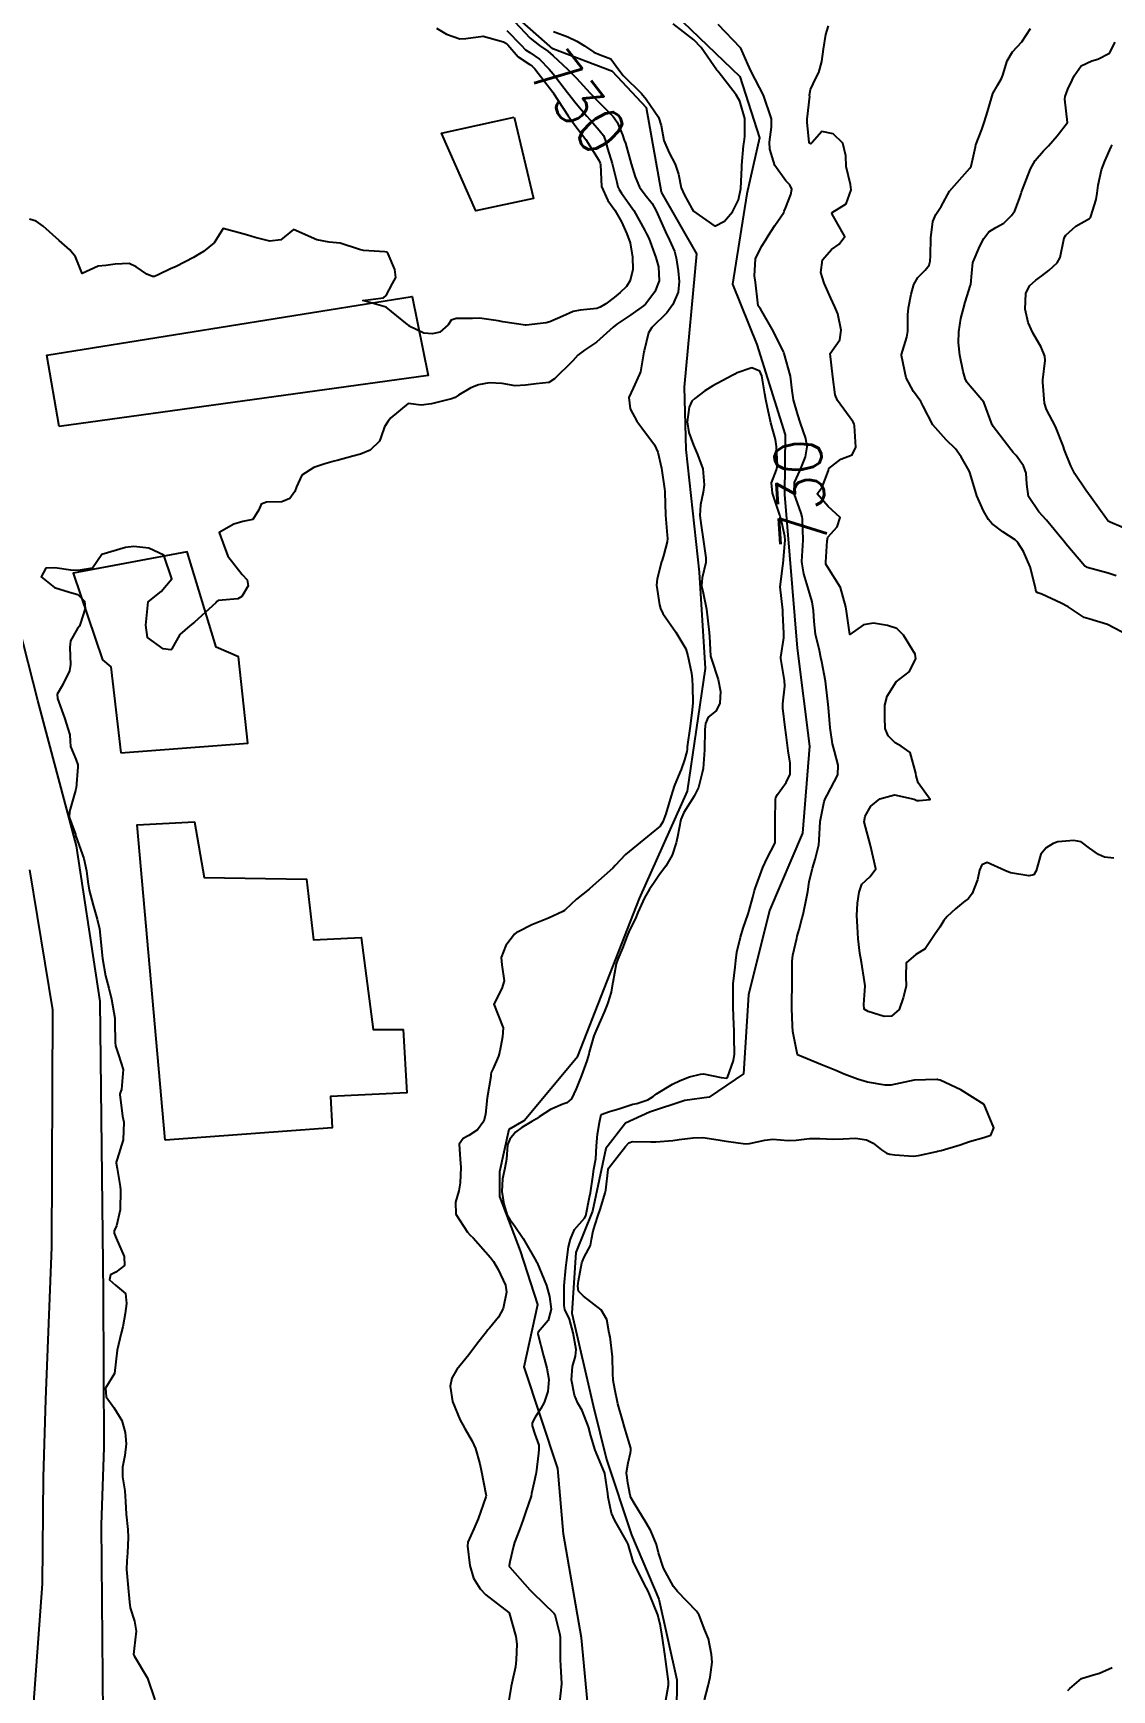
# Model space of a CAD drawing. Header units: metres. Extents: x 318500 to 325275, y 7408834 to 7428799.
# Drawn here: x 323922.7 to 324014.9, y 7420763.6 to 7420905.2 of the extents above; entities that cross this region are included whole.
import ezdxf
from ezdxf.enums import TextEntityAlignment as Align

# ---------------------------------------------------------------- set-up
doc = ezdxf.new("R2010")
doc.units = ezdxf.units.M
doc.header["$MEASUREMENT"] = 0
for name, color, linetype in [('Cotas', 45, 'Continuous'), ('Curvas de Nivel 1m', 11, 'Continuous'), ('Curvas de Nivel 5m', 15, 'Continuous'), ('Edificações', 30, 'Continuous'), ('Hidrografia', 140, 'Continuous'), ('Vias Primárias', 230, 'Continuous')]:
    doc.layers.add(name, color=color, linetype=linetype)
doc.styles.add('Style-STANDARD', font='STANDARD.shx')

msp = doc.modelspace()

# ---------------------------------------------------------------- linework, layer by layer
at = {"layer": 'Curvas de Nivel 1m', "flags": 128}
for points, elevation in [([(323957.15, 7420905.64), (323957.99, 7420905.11), (323959.14, 7420904.72), (323959.66, 7420904.76), (323961.14, 7420904.96), (323962.87, 7420904.46), (323963.13, 7420904.31), (323963.23, 7420904.2), (323964.12, 7420903.18), (323965.11, 7420902.53), (323965.33, 7420902.38), (323965.55, 7420902.16), (323967.08, 7420900.15), (323967.11, 7420900.1), (323968.38, 7420898.13), (323969.04, 7420897.22), (323969.54, 7420896.61), (323969.91, 7420896.11), (323971, 7420894.35), (323971.12, 7420894.09), (323971.15, 7420893.94), (323971.25, 7420892.09), (323971.79, 7420890.91), (323972.37, 7420890.07), (323972.94, 7420889.09), (323973.41, 7420888.06), (323973.68, 7420887.28), (323973.9, 7420886.05), (323973.93, 7420885), (323973.7, 7420884.05), (323973.37, 7420883.55), (323972.85, 7420883.05), (323972.31, 7420882.61), (323971.6, 7420882.08), (323971.14, 7420881.78), (323970.83, 7420881.67), (323969.41, 7420881.53), (323968.83, 7420881.41), (323967.93, 7420881.02), (323966.82, 7420880.52), (323966.52, 7420880.44), (323964.81, 7420880.23), (323964.75, 7420880.23), (323962.81, 7420880.52), (323962.42, 7420880.6), (323960.82, 7420880.83), (323960.23, 7420880.82), (323958.82, 7420880.8), (323958.4, 7420880.67), (323958.13, 7420880.26), (323957.43, 7420879.64), (323956.8, 7420879.49), (323956.07, 7420879.55), (323954.81, 7420880.17), (323954.74, 7420880.23), (323954.67, 7420880.3), (323952.83, 7420881.77), (323950.84, 7420882.35), (323952.61, 7420882.57), (323952.85, 7420882.79), (323953.38, 7420883.81), (323953.67, 7420884.32), (323953.57, 7420885.01), (323953.02, 7420886.33), (323952.89, 7420886.47), (323952.72, 7420886.5), (323950.89, 7420886.62), (323950.55, 7420886.7), (323948.9, 7420887.24), (323947.96, 7420887.34), (323946.91, 7420887.55), (323944.92, 7420888.43), (323943.83, 7420887.53), (323942.9, 7420887.43), (323941.65, 7420887.74), (323940.91, 7420887.96), (323938.92, 7420888.51), (323938.14, 7420887.28), (323937.24, 7420886.53), (323936.89, 7420886.34), (323936.38, 7420886.04), (323934.88, 7420885.25), (323934.4, 7420885.05), (323933.4, 7420884.58), (323933.05, 7420884.41), (323932.87, 7420884.4), (323932.38, 7420884.6), (323931.48, 7420885.22), (323930.88, 7420885.51), (323929.69, 7420885.45), (323928.88, 7420885.35), (323928.23, 7420885.3), (323926.87, 7420884.67), (323926.28, 7420886.08), (323925.81, 7420886.69), (323924.9, 7420887.48), (323923.52, 7420888.72), (323922.93, 7420889.13), (323922.36, 7420889.31)], 732), ([(323963.15, 7420905.43), (323964.37, 7420904.18), (323964.74, 7420903.79), (323965.12, 7420903.54), (323965.95, 7420902.99), (323966.78, 7420902.14), (323967.1, 7420901.74), (323968.35, 7420900.13), (323969.07, 7420899.2), (323970, 7420898.11), (323970.49, 7420897.54), (323971.04, 7420896.9), (323971.4, 7420896.45), (323971.56, 7420896.08), (323971.76, 7420895.34), (323972.16, 7420894.07), (323972.56, 7420892.48), (323972.64, 7420892.07), (323972.75, 7420891.84), (323972.96, 7420891.54), (323974, 7420890.05), (323974.93, 7420888.39), (323975.1, 7420888.04), (323975.28, 7420887.67), (323975.88, 7420886.03), (323976.1, 7420885.24), (323976.18, 7420884.02), (323975.79, 7420883.09), (323975, 7420882.04), (323974.84, 7420881.89), (323973.74, 7420881.14), (323972.82, 7420880.5), (323972.55, 7420880.33), (323972.23, 7420880.07), (323970.8, 7420878.8), (323969.78, 7420878.11), (323969.21, 7420877.68), (323968.78, 7420877.19), (323968.26, 7420876.64), (323967.71, 7420876.13), (323967.23, 7420875.65), (323966.75, 7420875.33), (323965.66, 7420875.24), (323964.74, 7420875.1), (323963.87, 7420875.05), (323962.75, 7420875.26), (323961.64, 7420875.31), (323960.74, 7420875.15), (323960.08, 7420874.89), (323959.03, 7420874.25), (323958.73, 7420874.07), (323958.43, 7420873.95), (323956.72, 7420873.52), (323955.84, 7420873.4), (323954.72, 7420873.54), (323953.24, 7420872.32), (323953, 7420872.03), (323952.7, 7420871.56), (323952.39, 7420870.63), (323952.26, 7420870.33), (323951.46, 7420869.55), (323950.66, 7420869.22), (323949.99, 7420869.03), (323948.65, 7420868.68), (323948.41, 7420868.62), (323947.59, 7420868.4), (323946.65, 7420868.07), (323945.63, 7420867.43), (323945.17, 7420866.42), (323945.03, 7420866.02), (323944.61, 7420865.42), (323943.92, 7420865.13), (323942.61, 7420865.11), (323942.15, 7420864.93), (323941.97, 7420864.47), (323941.44, 7420863.63), (323940.58, 7420863.46), (323939.83, 7420863.24), (323938.57, 7420862.51), (323939.3, 7420860.5), (323940.53, 7420858.93), (323940.97, 7420858.48), (323941.04, 7420857.96), (323940.5, 7420857.05), (323940.15, 7420856.84), (323938.49, 7420856.71), (323938.38, 7420856.63), (323938.27, 7420856.51), (323936.47, 7420854.84), (323936.07, 7420854.55), (323935.22, 7420853.8), (323934.53, 7420852.57), (323934.49, 7420852.52), (323934.44, 7420852.5), (323933.79, 7420852.58), (323932.45, 7420853.53), (323932.29, 7420854.59), (323932.49, 7420856.59), (323933.6, 7420857.48), (323934.52, 7420858.57), (323933.83, 7420860.58), (323932.56, 7420861.19), (323931.28, 7420861.33), (323930.56, 7420861.25), (323928.55, 7420860.65), (323927.73, 7420859.46), (323926.53, 7420859.26), (323925.9, 7420859.31), (323924.53, 7420859.5), (323923.77, 7420859.47), (323923.37, 7420858.72), (323924.51, 7420857.83), (323925.77, 7420857.41), (323926.5, 7420857.23), (323927.07, 7420856.66), (323927.13, 7420856.02), (323926.7, 7420854.67), (323926.62, 7420854.51), (323926.46, 7420854.3), (323925.87, 7420853.26), (323925.8, 7420852.68), (323925.87, 7420851.22), (323925.78, 7420850.68), (323925.19, 7420849.48), (323924.72, 7420848.7), (323924.75, 7420848.33), (323925.36, 7420846.68), (323925.8, 7420845.22), (323925.84, 7420844.68), (323925.87, 7420844.22), (323926.31, 7420843.15), (323926.48, 7420842.67), (323926.49, 7420842.48), (323926.34, 7420840.67), (323926.33, 7420840.62), (323926.28, 7420840.45), (323925.77, 7420838.68), (323925.76, 7420838.19), (323926.23, 7420836.86), (323926.28, 7420836.72), (323926.3, 7420836.67), (323926.33, 7420836.57), (323927, 7420834.66), (323927.24, 7420833.59), (323927.34, 7420832.65), (323927.46, 7420831.94), (323927.8, 7420830.65), (323928.13, 7420829.47), (323928.33, 7420828.64), (323928.38, 7420828.38), (323928.55, 7420826.64), (323928.61, 7420826.11), (323928.85, 7420824.63), (323929.13, 7420823.55), (323929.38, 7420822.63), (323929.64, 7420821.01), (323929.66, 7420820.62), (323929.68, 7420818.94), (323929.72, 7420818.62), (323929.98, 7420817.86), (323930.36, 7420816.61), (323930.22, 7420814.89), (323930.11, 7420814.62), (323930.09, 7420814.47), (323930.32, 7420812.61), (323930.41, 7420812.11), (323930.37, 7420810.61), (323929.86, 7420808.93), (323929.78, 7420808.7), (323929.78, 7420808.62), (323929.85, 7420808.16), (323930.12, 7420806.62), (323930.15, 7420806.29), (323930.12, 7420804.62), (323929.79, 7420803.25), (323929.59, 7420802.81), (323929.59, 7420802.62), (323929.77, 7420802.19), (323930.46, 7420800.61), (323930.49, 7420799.86), (323929.73, 7420799.29), (323929.29, 7420799.06), (323929.19, 7420798.63), (323929.72, 7420798.18), (323930.56, 7420797.46), (323930.64, 7420796.61), (323930.54, 7420795.76), (323930.34, 7420794.61), (323930.19, 7420794.08), (323929.86, 7420792.62), (323929.62, 7420790.62), (323928.85, 7420789.38), (323928.91, 7420788.63), (323929.58, 7420787.7), (323930.26, 7420786.61), (323930.53, 7420785.58), (323930.62, 7420784.6), (323930.52, 7420783.61), (323930.3, 7420782.61), (323930.31, 7420781.79), (323930.5, 7420780.6), (323930.56, 7420779.69), (323930.61, 7420778.6), (323930.75, 7420777.29), (323930.78, 7420776.6), (323930.73, 7420775.28), (323930.68, 7420774.6), (323930.66, 7420773.87), (323930.77, 7420772.6), (323930.9, 7420771.06), (323930.97, 7420770.6), (323931.33, 7420769.45), (323931.48, 7420768.59), (323931.31, 7420767.11), (323931.24, 7420766.59), (323931.3, 7420766.47), (323932.45, 7420764.57), (323933.08, 7420762.73)], 731), ([(323967.15, 7420905.36), (323968.37, 7420904.9), (323969.14, 7420904.53), (323969.79, 7420904.11), (323970.59, 7420903.57), (323971.12, 7420903.35), (323972.05, 7420903.01), (323972.73, 7420902.07), (323973.1, 7420901.59), (323974.67, 7420900.04), (323975.07, 7420899.57), (323976.11, 7420898.02), (323976.34, 7420897.32), (323976.56, 7420896.02), (323977.01, 7420894.97), (323977.54, 7420894), (323977.82, 7420893.16), (323978.06, 7420891.99), (323978.34, 7420891.36), (323978.95, 7420890.22), (323979.11, 7420889.98), (323980.93, 7420888.7), (323981.75, 7420889.13), (323982.43, 7420889.94), (323982.96, 7420890.97), (323983.15, 7420891.93), (323983.22, 7420893.71), (323983.22, 7420893.93), (323983.38, 7420895.57), (323983.43, 7420895.92), (323983.5, 7420896.38), (323983.48, 7420897.92), (323983.07, 7420899.39), (323982.76, 7420899.93), (323981.5, 7420901.56), (323981.18, 7420901.96), (323981.15, 7420902), (323981.11, 7420902.05), (323979.76, 7420903.97), (323979.14, 7420904.63), (323977.37, 7420906.01)], 729), ([(324015.03, 7420834.69), (324014.22, 7420834.75), (324013.7, 7420834.99), (324012.93, 7420835.52), (324012.24, 7420836.06), (324011.6, 7420836.18), (324010.24, 7420836.08), (324009.85, 7420835.94), (324009.23, 7420835.56), (324008.79, 7420835.01), (324008.39, 7420833.58), (324008.2, 7420833.26), (324007.77, 7420833.16), (324006.2, 7420833.41), (324005.7, 7420833.62), (324004.21, 7420834.3), (324003.73, 7420834.12), (324003.54, 7420833.64), (324003.37, 7420832.82), (324002.92, 7420831.65), (324002.59, 7420831.24), (324002.17, 7420830.91), (324001.48, 7420830.35), (324000.79, 7420829.68), (324000.49, 7420829.34), (324000.14, 7420828.78), (323999.69, 7420828.13), (323999.4, 7420827.7), (323998.89, 7420826.93), (323998.11, 7420826.43), (323997.28, 7420825.72), (323997.24, 7420824.57), (323997.28, 7420823.72), (323997.03, 7420822.75), (323996.69, 7420821.73), (323996.03, 7420821.16), (323995.41, 7420821.13), (323994.04, 7420821.56), (323993.68, 7420821.77), (323993.66, 7420822.16), (323993.76, 7420823.77), (323993.72, 7420824.13), (323993.45, 7420825.78), (323993.33, 7420826.56), (323993.17, 7420827.78), (323993.11, 7420828.81), (323993.07, 7420829.78), (323993.13, 7420830.82), (323993.26, 7420831.78), (323993.5, 7420832.46), (323994.19, 7420833.11), (323994.68, 7420833.76), (323994.23, 7420835.77), (323993.7, 7420837.78), (323993.76, 7420838.28), (323994.27, 7420839.13), (323995.02, 7420839.76), (323996.29, 7420840.09), (323997.96, 7420839.71), (323998.19, 7420839.62), (323998.28, 7420839.61), (323998.39, 7420839.6), (323999.33, 7420839.7), (323998.3, 7420841.13), (323998.13, 7420841.71), (323998.1, 7420841.93), (323997.61, 7420843.72), (323996.86, 7420844.25), (323996.35, 7420844.54), (323995.74, 7420845.13), (323995.47, 7420845.75), (323995.44, 7420846.69), (323995.46, 7420847.75), (323995.64, 7420848.52), (323996.42, 7420849.74), (323997.54, 7420850.62), (323998.11, 7420851.72), (323998.06, 7420852.11), (323997.04, 7420853.73), (323996.48, 7420854.32), (323995.67, 7420854.56), (323994.48, 7420854.76), (323993.64, 7420854.63), (323992.47, 7420853.8), (323992.19, 7420855.8), (323992.13, 7420856.17), (323991.66, 7420857.81), (323990.55, 7420859.57), (323990.42, 7420859.82), (323990.4, 7420859.98), (323990.54, 7420861.82), (323990.58, 7420862.13), (323991.39, 7420863.01), (323991.64, 7420863.81), (323990.61, 7420864.73), (323989.68, 7420865.83), (323990.09, 7420866.38), (323990.63, 7420867.82), (323990.66, 7420867.98), (323991.7, 7420868.78), (323992.67, 7420869.17), (323992.98, 7420869.8), (323992.86, 7420871.64), (323992.82, 7420871.8), (323992.71, 7420872.01), (323991.42, 7420873.81), (323991.22, 7420874.29), (323991, 7420875.82), (323990.79, 7420877.82), (323991.62, 7420879), (323991.73, 7420879.81), (323991.45, 7420881.2), (323991.19, 7420881.82), (323990.85, 7420882.54), (323990.28, 7420883.83), (323989.98, 7420884.74), (323990.14, 7420885.83), (323990.91, 7420886.7), (323991.55, 7420887.18), (323992.05, 7420887.81), (323990.95, 7420889.72), (323990.91, 7420889.82), (323990.92, 7420889.85), (323990.95, 7420889.88), (323992.16, 7420890.61), (323992.57, 7420891.8), (323992.51, 7420892.28), (323992.16, 7420893.81), (323992.11, 7420894.72), (323991.87, 7420895.81), (323991.04, 7420896.61), (323990.07, 7420896.81), (323989.23, 7420895.85), (323989.13, 7420895.74), (323989.03, 7420895.79), (323988.99, 7420895.85), (323988.81, 7420897.61), (323988.82, 7420897.85), (323989.04, 7420899.81), (323989.03, 7420899.85), (323989.01, 7420899.92), (323989.09, 7420900.4), (323989.57, 7420901.37), (323989.82, 7420901.84), (323990.06, 7420902.78), (323990.2, 7420903.83), (323990.41, 7420905.1), (323990.63, 7420905.83)], 731), ([(324016.22, 7420853.73), (324014.49, 7420854.66), (324012.89, 7420855.13), (324012.5, 7420855.26), (324012.06, 7420855.54), (324011.11, 7420856.16), (324010.51, 7420856.49), (324008.86, 7420857.24), (324008.52, 7420857.36), (324008.39, 7420857.45), (324008.35, 7420857.58), (324008.33, 7420857.78), (324007.88, 7420859.59), (324007.29, 7420860.88), (324006.85, 7420861.61), (324006.73, 7420861.76), (324006.58, 7420861.89), (324005.53, 7420862.57), (324004.6, 7420863.3), (324004.31, 7420863.64), (324003.88, 7420864.38), (324003.31, 7420865.65), (324002.75, 7420867.56), (324002.73, 7420867.66), (324002.66, 7420867.8), (324001.99, 7420868.99), (324001.49, 7420869.68), (324000.69, 7420870.44), (323999.56, 7420871.71), (323998.73, 7420873.31), (323998.53, 7420873.72), (323997.91, 7420874.57), (323997.28, 7420875.73), (323996.88, 7420877.65), (323996.88, 7420877.74), (323997.32, 7420879.23), (323997.41, 7420879.73), (323997.43, 7420881.14), (323997.47, 7420881.73), (323997.71, 7420882.88), (323997.94, 7420883.73), (323998.27, 7420884.33), (323998.89, 7420884.95), (323999.23, 7420885.38), (323999.32, 7420885.71), (323999.35, 7420886.16), (323999.39, 7420887.71), (323999.56, 7420889.1), (323999.82, 7420889.71), (324000.26, 7420890.4), (324000.98, 7420891.69), (324002.73, 7420893.66), (324002.82, 7420893.84), (324003.02, 7420894.73), (324003.19, 7420895.5), (324003.24, 7420895.66), (324003.73, 7420896.97), (324003.97, 7420897.65), (324004.23, 7420898.48), (324004.56, 7420899.65), (324004.69, 7420900.04), (324005.1, 7420900.78), (324005.41, 7420901.33), (324005.55, 7420901.63), (324005.91, 7420902.84), (324006.35, 7420903.62), (324007.15, 7420904.46), (324007.91, 7420905.6)], 732), ([(324015.22, 7420858.81), (324014.54, 7420859.05), (324012.74, 7420859.53), (324012.55, 7420859.65), (324010.92, 7420861.55), (324010.77, 7420861.74), (324010.58, 7420861.98), (324009.26, 7420863.57), (324008.61, 7420864.29), (324007.73, 7420865.59), (324007.58, 7420866.66), (324007.52, 7420867.6), (324007.29, 7420868.22), (324006.67, 7420869.09), (324006.43, 7420869.37), (324006.23, 7420869.62), (324004.71, 7420871.58), (324004.67, 7420871.64), (324004.64, 7420871.71), (324003.9, 7420873.65), (324002.75, 7420875.04), (324002.46, 7420875.37), (324002.32, 7420875.67), (324002.15, 7420876.29), (324001.86, 7420877.67), (324001.74, 7420878.74), (324001.77, 7420879.68), (324001.96, 7420880.8), (324002.17, 7420881.67), (324002.32, 7420882.2), (324002.78, 7420883.66), (324002.8, 7420883.73), (324002.89, 7420884.7), (324002.97, 7420885.59), (324002.99, 7420885.66), (324003.57, 7420886.99), (324003.91, 7420887.65), (324004.35, 7420888.22), (324004.93, 7420888.6), (324005.61, 7420888.96), (324006.29, 7420889.62), (324006.55, 7420890.02), (324006.97, 7420891.07), (324007.1, 7420891.49), (324007.13, 7420891.61), (324007.22, 7420891.84), (324007.89, 7420893.6), (324008.29, 7420894.31), (324009.02, 7420895.16), (324009.24, 7420895.37), (324009.44, 7420895.58), (324010.19, 7420896.42), (324011.06, 7420897.56), (324010.84, 7420899.56), (324010.86, 7420899.79), (324011.09, 7420900.43), (324011.45, 7420901.2), (324011.63, 7420901.55), (324012.24, 7420902.42), (324013.13, 7420902.84), (324013.66, 7420902.99), (324014.66, 7420903.51), (324015.15, 7420904.45)], 733), ([(324016.59, 7420862.59), (324014.71, 7420863.39), (324014.6, 7420863.45), (324014.57, 7420863.47), (324014.55, 7420863.5), (324014.4, 7420863.7), (324013.1, 7420865.52), (324012.64, 7420866.15), (324011.69, 7420867.54), (324011.34, 7420868.22), (324010.82, 7420869.56), (324010.69, 7420869.94), (324010.04, 7420871.57), (324009.28, 7420873.03), (324009.09, 7420873.58), (324008.96, 7420875.37), (324008.97, 7420875.58), (324009.16, 7420877.21), (324009.12, 7420877.58), (324008.8, 7420878.36), (324008.11, 7420879.59), (324007.7, 7420880.47), (324007.45, 7420881.6), (324007.51, 7420882.95), (324007.81, 7420883.6), (324008.36, 7420884.1), (324008.88, 7420884.46), (324009.51, 7420884.95), (324010.19, 7420885.57), (324010.44, 7420886.03), (324010.74, 7420887.56), (324010.79, 7420887.7), (324010.93, 7420887.93), (324011.78, 7420888.7), (324012.95, 7420889.37), (324013.03, 7420889.45), (324013.07, 7420889.53), (324013.51, 7420890.99), (324013.59, 7420891.52), (324013.68, 7420892.21), (324013.98, 7420893.52), (324014.25, 7420894.27), (324014.8, 7420895.5), (324014.87, 7420895.66)], 734), ([(323976.72, 7420762.52), (323976.96, 7420763.98), (323976.96, 7420764.29), (323976.73, 7420765.99), (323976.66, 7420766.64), (323976.46, 7420767.99), (323976.29, 7420769.04), (323976.06, 7420769.99), (323975.38, 7420771.68), (323975.22, 7420772), (323975.06, 7420772.33), (323974.2, 7420774.02), (323973.96, 7420774.56), (323973.51, 7420776.03), (323973.43, 7420776.21), (323972.38, 7420778.05), (323972.11, 7420778.69), (323971.81, 7420780.06), (323971.77, 7420780.35), (323971.54, 7420782.06), (323971.51, 7420782.16), (323970.7, 7420784.07), (323970.34, 7420785.29), (323970.13, 7420786.07), (323969.58, 7420787.46), (323969.23, 7420788.09), (323968.92, 7420788.77), (323968.68, 7420790.09), (323968.76, 7420791.22), (323969.03, 7420792.09), (323969.07, 7420792.66), (323968.83, 7420794.09), (323968.51, 7420795.27), (323968.11, 7420796.1), (323968.04, 7420796.44), (323968.05, 7420798.11), (323968.19, 7420799.65), (323968.24, 7420800.1), (323968.43, 7420801.44), (323968.58, 7420802.1), (323968.94, 7420802.94), (323969.8, 7420803.89), (323969.89, 7420804.09), (323970.22, 7420805.69), (323970.3, 7420806.08), (323970.49, 7420807.44), (323970.6, 7420808.08), (323970.77, 7420808.98), (323970.8, 7420810.08), (323970.89, 7420811.08), (323971.07, 7420812.07), (323971.22, 7420812.77), (323971.92, 7420813.03), (323972.73, 7420813.24), (323973.93, 7420813.64), (323974.25, 7420813.71), (323975.19, 7420814.02), (323975.65, 7420814.3), (323975.95, 7420814.53), (323977.31, 7420815.35), (323977.96, 7420815.67), (323978.77, 7420815.97), (323979.7, 7420816.22), (323979.96, 7420816.23), (323981.46, 7420815.93), (323981.96, 7420815.87), (323982.02, 7420815.93), (323982.53, 7420817.37), (323982.6, 7420817.92), (323982.58, 7420819.36), (323982.57, 7420819.92), (323982.55, 7420820.45), (323982.5, 7420821.92), (323982.48, 7420823.51), (323982.5, 7420823.92), (323982.65, 7420825.36), (323982.71, 7420825.92), (323982.82, 7420826.63), (323983.11, 7420827.92), (323983.35, 7420828.69), (323983.78, 7420829.91), (323983.87, 7420830.19), (323984.17, 7420831.33), (323984.29, 7420831.79), (323984.31, 7420831.9), (323984.36, 7420832.08), (323985.02, 7420833.89), (323985.4, 7420834.69), (323986.03, 7420835.87), (323986.07, 7420836.03), (323986.09, 7420837.87), (323986.1, 7420839.69), (323986.13, 7420839.87), (323986.28, 7420840.13), (323987.02, 7420841.14), (323987.35, 7420841.86), (323987.37, 7420842.81), (323987.2, 7420843.86), (323987.01, 7420845.21), (323986.93, 7420845.86), (323986.74, 7420847.51), (323986.73, 7420847.87), (323986.9, 7420849.38), (323986.89, 7420849.87), (323986.57, 7420851.74), (323986.56, 7420851.87), (323986.82, 7420853.51), (323986.83, 7420853.87), (323986.75, 7420855.61), (323986.73, 7420855.87), (323986.52, 7420857.87), (323986.74, 7420859.68), (323986.76, 7420859.88), (323986.91, 7420861.54), (323986.94, 7420861.87), (323986.91, 7420862.2), (323986.6, 7420863.63), (323986.52, 7420863.88), (323986.47, 7420864.01), (323985.85, 7420865.89), (323985.76, 7420866.77), (323986.2, 7420867.88), (323986.29, 7420868.26), (323986.21, 7420869.88), (323986.1, 7420870.48), (323985.72, 7420871.89), (323985.42, 7420873.2), (323985.28, 7420873.89), (323985.2, 7420874.36), (323984.95, 7420875.9), (323984.77, 7420876.3), (323984.08, 7420876.6), (323982.76, 7420876.13), (323982.64, 7420876.06), (323982.42, 7420875.94), (323980.75, 7420875.05), (323980.08, 7420874.64), (323979.21, 7420873.98), (323978.97, 7420873.75), (323978.73, 7420873.23), (323978.56, 7420871.98), (323978.7, 7420871.08), (323979.1, 7420869.98), (323979.44, 7420869.2), (323979.89, 7420867.97), (323980.02, 7420866.59), (323979.93, 7420865.97), (323979.7, 7420864.88), (323979.65, 7420863.97), (323979.75, 7420863.13), (323979.93, 7420861.96), (323980.15, 7420860.36), (323980.15, 7420859.96), (323979.84, 7420858.65), (323979.78, 7420857.96), (323979.92, 7420857.36), (323980.22, 7420855.95), (323980.44, 7420853.98), (323980.44, 7420853.95), (323980.47, 7420853.64), (323980.57, 7420851.95), (323980.61, 7420851.78), (323981.2, 7420849.94), (323981.42, 7420848.92), (323981.36, 7420847.94), (323981.04, 7420847.28), (323980.37, 7420846.73), (323980.13, 7420846.18), (323980.09, 7420845.95), (323980.07, 7420845.66), (323980.03, 7420843.95), (323979.92, 7420842.35), (323979.85, 7420841.96), (323979.52, 7420840.73), (323979.16, 7420839.97), (323978.27, 7420838.58), (323978.03, 7420837.98), (323977.73, 7420836.5), (323977.62, 7420835.99), (323977.28, 7420834.92), (323976.73, 7420834), (323976.19, 7420833.29), (323975.68, 7420832.52), (323975.34, 7420832.02), (323974.91, 7420831.28), (323974.35, 7420830.03), (323974.29, 7420829.88), (323974.14, 7420829.52), (323973.64, 7420828.52), (323973.44, 7420828.04), (323973.03, 7420826.97), (323972.64, 7420826.05), (323972.5, 7420825.65), (323972.21, 7420824.06), (323972.19, 7420823.93), (323972.06, 7420823.22), (323971.79, 7420822.32), (323971.69, 7420822.07), (323971.46, 7420821.5), (323970.84, 7420820.08), (323970.6, 7420819.49), (323970.2, 7420818.09), (323970.16, 7420817.92), (323969.98, 7420817.35), (323969.64, 7420816.41), (323969.52, 7420816.09), (323969.08, 7420814.96), (323968.67, 7420814.1), (323968.27, 7420813.77), (323967.93, 7420813.65), (323966.87, 7420813.18), (323965.92, 7420812.55), (323965.68, 7420812.38), (323965.3, 7420812.15), (323964.42, 7420811.65), (323963.9, 7420811.24), (323963.41, 7420810.65), (323963.22, 7420810.18), (323963.11, 7420808.94), (323962.97, 7420808.18), (323962.77, 7420807.25), (323962.72, 7420806.18), (323962.89, 7420805.09), (323963.19, 7420804.17), (323963.42, 7420803.79), (323963.79, 7420803.29), (323964.55, 7420802.15), (323965.67, 7420800.22), (323965.71, 7420800.14), (323965.75, 7420800.08), (323966.55, 7420798.13), (323966.8, 7420797.21), (323966.93, 7420796.12), (323966.67, 7420795.14), (323965.83, 7420794.14), (323965.79, 7420794.02), (323966.28, 7420792.13), (323966.57, 7420791.07), (323966.73, 7420790.12), (323966.65, 7420789.08), (323966.34, 7420788.13), (323966.07, 7420787.64), (323965.57, 7420786.88), (323965.32, 7420786.39), (323965.31, 7420786.14), (323965.55, 7420785.43), (323965.9, 7420784.49), (323965.9, 7420784.13), (323965.85, 7420783.82), (323965.66, 7420782.14), (323965.64, 7420782.01), (323965.5, 7420781.37), (323965.27, 7420780.35), (323965.22, 7420780.14), (323964.78, 7420778.83), (323964.54, 7420778.15), (323964.25, 7420777.35), (323963.81, 7420776.16), (323963.72, 7420775.86), (323963.41, 7420774.53), (323963.34, 7420774.22), (323963.34, 7420774.16), (323963.36, 7420774.12), (323963.4, 7420774.06), (323965.11, 7420772.14), (323965.38, 7420771.88), (323967.21, 7420770.11), (323967.26, 7420770.02), (323967.35, 7420769.67), (323967.65, 7420768.42), (323967.7, 7420768.1), (323967.71, 7420767.71), (323967.7, 7420766.1), (323967.73, 7420765.67), (323967.81, 7420764.1), (323967.64, 7420762.49)], 729), ([(324011.09, 7420763.52), (324011.19, 7420763.6), (324011.27, 7420763.68), (324012.26, 7420764.54), (324013.29, 7420764.86), (324013.79, 7420765), (324014.89, 7420765.48)], 731)]:
    msp.add_lwpolyline(points, dxfattribs=dict(at, elevation=elevation))
at = {"layer": 'Curvas de Nivel 5m', "elevation": 730, "flags": 128}
for points in [[(323963.81, 7420906.19), (323965.14, 7420904.79), (323965.94, 7420904.16), (323966.65, 7420903.67), (323967.12, 7420903.28), (323968.35, 7420902.13), (323969.1, 7420901.35), (323970.24, 7420900.1), (323971.07, 7420899.24), (323972.25, 7420898.07), (323972.59, 7420897.61), (323973.03, 7420896.51), (323973.19, 7420896.06), (323973.29, 7420895.8), (323973.77, 7420894.05), (323974.11, 7420892.92), (323974.5, 7420892.04), (323974.96, 7420891.39), (323975.57, 7420890.64), (323975.91, 7420890.03), (323976.71, 7420888.23), (323976.81, 7420888.01), (323976.92, 7420887.81), (323977.47, 7420886.57), (323977.62, 7420886), (323977.79, 7420884.9), (323977.88, 7420883.99), (323977.79, 7420883.06), (323977.35, 7420882), (323976.83, 7420881.31), (323975.54, 7420880.03), (323975.26, 7420879.59), (323974.89, 7420878.04), (323974.87, 7420877.96), (323974.78, 7420877.46), (323974.56, 7420876.25), (323974.49, 7420876.04), (323973.94, 7420874.86), (323973.59, 7420874.05), (323973.68, 7420873.1), (323974.26, 7420872.04), (323974.7, 7420871.48), (323975.78, 7420870.02), (323976.06, 7420869.4), (323976.37, 7420868.01), (323976.63, 7420866.26), (323976.66, 7420866.01), (323976.66, 7420865.98), (323976.72, 7420864.01), (323976.86, 7420862.28), (323976.88, 7420862.01), (323976.85, 7420861.73), (323976.56, 7420860.63), (323976.42, 7420860.14), (323976.38, 7420860.01), (323975.99, 7420858.55), (323975.95, 7420858.02), (323976.19, 7420856.33), (323976.28, 7420856.01), (323976.49, 7420855.59), (323977.6, 7420853.99), (323978.45, 7420852.57), (323978.63, 7420851.98), (323978.93, 7420850.48), (323979, 7420849.97), (323979.02, 7420849.36), (323979.05, 7420847.97), (323979, 7420847.35), (323978.81, 7420845.97), (323978.57, 7420844.2), (323978.55, 7420843.98), (323978.52, 7420843.79), (323978.33, 7420843.07), (323978.05, 7420842.25), (323977.94, 7420841.99), (323977.45, 7420840.83), (323977.2, 7420840), (323976.73, 7420838.47), (323976.57, 7420838.01), (323976.49, 7420837.78), (323976.25, 7420837.42), (323975.48, 7420836.78), (323974.54, 7420836.03), (323974.38, 7420835.88), (323974.23, 7420835.75), (323973.28, 7420834.98), (323972.42, 7420834.06), (323972.2, 7420833.83), (323970.24, 7420832.09), (323970.21, 7420832.06), (323970.18, 7420832.02), (323969.1, 7420831.17), (323968.15, 7420830.25), (323968.08, 7420830.19), (323967.94, 7420830.11), (323966.71, 7420829.56), (323966.14, 7420829.33), (323965.3, 7420828.98), (323964.12, 7420828.39), (323963.98, 7420828.31), (323963.8, 7420828.17), (323963.07, 7420827.22), (323962.67, 7420826.18), (323962.72, 7420825.55), (323962.92, 7420824.18), (323962.71, 7420823.53), (323962.04, 7420822.19), (323962.83, 7420820.18), (323962.79, 7420819.4), (323962.55, 7420818.18), (323962.43, 7420817.74), (323961.97, 7420816.69), (323961.81, 7420816.34), (323961.78, 7420816.19), (323961.77, 7420816), (323961.48, 7420814.2), (323961.32, 7420812.8), (323961.18, 7420812.2), (323960.65, 7420811.46), (323959.89, 7420810.98), (323959.41, 7420810.71), (323959.09, 7420810.23), (323959.16, 7420808.94), (323959.23, 7420808.23), (323959.15, 7420806.92), (323959.04, 7420806.23), (323958.77, 7420805.27), (323958.8, 7420804.23), (323959.78, 7420802.69), (323960.02, 7420802.45), (323960.28, 7420802.21), (323961.76, 7420800.54), (323962.01, 7420800.19), (323962.41, 7420799.51), (323963.03, 7420798.17), (323963.11, 7420797.57), (323962.85, 7420796.17), (323962.44, 7420795.43), (323961.67, 7420794.51), (323961.53, 7420794.34), (323961.41, 7420794.19), (323960.65, 7420793.21), (323959.89, 7420792.22), (323959.64, 7420791.9), (323958.89, 7420790.96), (323958.45, 7420790.23), (323958.31, 7420789.53), (323958.5, 7420788.23), (323959.16, 7420786.63), (323959.39, 7420786.22), (323959.56, 7420785.92), (323960.18, 7420784.84), (323960.46, 7420784.21), (323960.83, 7420782.89), (323961, 7420782.2), (323961.37, 7420780.3), (323961.39, 7420780.19), (323961.37, 7420780.08), (323960.7, 7420778.2), (323960.32, 7420777.33), (323959.83, 7420776.21), (323959.78, 7420775.86), (323959.98, 7420774.21), (323960.3, 7420773.12), (323960.86, 7420772.2), (323961.37, 7420771.7), (323963.35, 7420770.16), (323963.93, 7420768.15), (323964, 7420767.47), (323963.95, 7420766.15), (323963.89, 7420765.55), (323963.58, 7420764.16), (323963.53, 7420763.9), (323963.25, 7420762.16)], [(323980.04, 7420762.72), (323980.35, 7420763.93), (323980.54, 7420764.67), (323980.69, 7420765.93), (323980.65, 7420766.59), (323980.39, 7420767.93), (323980.06, 7420768.67), (323979.58, 7420769.95), (323979.36, 7420770.29), (323977.73, 7420771.97), (323977.39, 7420772.42), (323976.55, 7420773.99), (323976.12, 7420775.3), (323975.95, 7420775.99), (323975.45, 7420777.18), (323974.98, 7420778.01), (323974.11, 7420779.39), (323973.74, 7420780.03), (323973.68, 7420780.22), (323973.5, 7420781.26), (323973.41, 7420781.93), (323973.39, 7420782.03), (323973.38, 7420782.16), (323973.52, 7420782.98), (323973.71, 7420783.85), (323973.75, 7420784.03), (323973.74, 7420784.23), (323973.55, 7420784.89), (323973.29, 7420785.76), (323973.21, 7420786.04), (323973.06, 7420786.55), (323972.65, 7420788.04), (323972.38, 7420789.27), (323972.25, 7420790.05), (323972.21, 7420790.63), (323972.17, 7420792.05), (323971.97, 7420793.75), (323971.91, 7420794.06), (323971.69, 7420795.24), (323971.2, 7420796.06), (323969.71, 7420797.23), (323969.29, 7420797.66), (323969.22, 7420798.09), (323969.28, 7420798.54), (323969.57, 7420800.08), (323969.61, 7420800.23), (323969.76, 7420800.56), (323970.3, 7420801.56), (323970.4, 7420802.08), (323970.53, 7420802.82), (323970.93, 7420804.07), (323971.15, 7420804.73), (323971.56, 7420806.06), (323971.61, 7420806.29), (323971.82, 7420808.06), (323971.86, 7420808.19), (323973.3, 7420810.04), (323973.58, 7420810.34), (323973.89, 7420810.45), (323975.47, 7420810.44), (323975.89, 7420810.44), (323977.33, 7420810.55), (323977.89, 7420810.62), (323979.07, 7420810.78), (323979.89, 7420810.8), (323981.21, 7420810.61), (323981.89, 7420810.49), (323983.54, 7420810.25), (323983.89, 7420810.27), (323985.2, 7420810.57), (323985.89, 7420810.64), (323987.2, 7420810.55), (323987.89, 7420810.58), (323989.01, 7420810.71), (323989.89, 7420810.72), (323991.04, 7420810.66), (323991.89, 7420810.67), (323992.94, 7420810.73), (323993.89, 7420810.61), (323994.45, 7420810.32), (323995.17, 7420809.75), (323995.6, 7420809.45), (323995.88, 7420809.36), (323996.3, 7420809.32), (323997.88, 7420809.21), (323998.34, 7420809.25), (323999.89, 7420809.6), (323999.96, 7420809.62), (324000.27, 7420809.68), (324001.9, 7420810.16), (324002.7, 7420810.45), (324003.9, 7420810.8), (324004.52, 7420811.01), (324004.78, 7420811.62), (324003.94, 7420813.63), (324001.96, 7420814.88), (324000.17, 7420815.69), (324000.02, 7420815.74), (323999.97, 7420815.76), (323999.9, 7420815.76), (323997.96, 7420815.71), (323995.96, 7420815.27), (323995.47, 7420815.26), (323993.96, 7420815.54), (323993.13, 7420815.78), (323991.97, 7420816.22), (323991.26, 7420816.51), (323989.98, 7420817.05), (323987.99, 7420817.85), (323987.6, 7420819.85), (323987.55, 7420820.33), (323987.51, 7420821.86), (323987.52, 7420822.39), (323987.54, 7420823.86), (323987.53, 7420824.4), (323987.53, 7420825.86), (323987.59, 7420826.37), (323987.93, 7420827.85), (323987.97, 7420828), (323988.13, 7420828.58), (323988.4, 7420829.59), (323988.47, 7420829.85), (323988.75, 7420831.26), (323988.87, 7420831.84), (323989, 7420832.65), (323989.26, 7420833.83), (323989.49, 7420834.56), (323989.82, 7420835.83), (323989.85, 7420836.21), (323989.94, 7420837.82), (323990.28, 7420839.52), (323990.39, 7420839.82), (323990.53, 7420840.06), (323991.44, 7420841.8), (323991.48, 7420842.64), (323991.15, 7420843.81), (323990.99, 7420844.46), (323990.78, 7420845.81), (323990.64, 7420847.57), (323990.61, 7420847.82), (323990.42, 7420849.56), (323990.38, 7420849.82), (323990.06, 7420851.45), (323989.99, 7420851.83), (323989.86, 7420852.42), (323989.53, 7420853.83), (323989.41, 7420854.91), (323989.37, 7420855.84), (323989.25, 7420856.58), (323988.87, 7420857.84), (323988.54, 7420858.99), (323988.38, 7420859.85), (323988.37, 7420860.03), (323988.47, 7420861.85), (323988.42, 7420863.68), (323988.4, 7420863.85), (323988.29, 7420864.17), (323987.7, 7420865.86), (323987.73, 7420866.78), (323988.21, 7420867.86), (323988.67, 7420868.99), (323988.81, 7420869.85), (323988.69, 7420870.56), (323988.24, 7420871.86), (323988.01, 7420872.57), (323987.64, 7420873.87), (323987.54, 7420874.66), (323987.4, 7420875.87), (323986.85, 7420877.81), (323986.83, 7420877.88), (323986.79, 7420877.98), (323985.83, 7420879.89), (323984.84, 7420881.64), (323984.72, 7420881.78), (323984.62, 7420881.9), (323984.59, 7420882.16), (323984.39, 7420883.91), (323984.32, 7420884.47), (323984.41, 7420885.91), (323984.91, 7420886.98), (323985.28, 7420887.54), (323985.49, 7420887.89), (323986.05, 7420888.77), (323986.81, 7420889.88), (323986.86, 7420889.98), (323986.96, 7420890.24), (323987.43, 7420891.42), (323987.51, 7420891.87), (323987.33, 7420892.23), (323986.99, 7420892.59), (323986.06, 7420893.89), (323985.64, 7420895.28), (323985.6, 7420895.89), (323985.77, 7420897.17), (323985.76, 7420897.89), (323985.08, 7420899.9), (323984.04, 7420901.92), (323983.75, 7420902.55), (323983.15, 7420903.93), (323983.13, 7420903.96), (323981.21, 7420905.96)]]:
    msp.add_lwpolyline(points, dxfattribs=at)
at = {"layer": 'Edificações'}
for points in [[(323963.79, 7420898.03), (323965.44, 7420891.08), (323960.51, 7420890.03), (323957.56, 7420896.66), (323963.79, 7420898.03)], [(323924.89, 7420871.58), (323923.85, 7420877.69), (323955.05, 7420882.7), (323956.42, 7420875.94), (323924.89, 7420871.58)], [(323930.16, 7420843.68), (323941.01, 7420844.52), (323940.23, 7420851.88), (323938.3, 7420852.72), (323935.84, 7420860.86), (323926.09, 7420859.05), (323928.61, 7420851.63), (323928.61, 7420851.63), (323929.32, 7420851.03), (323930.16, 7420843.68)], [(323933.94, 7420810.56), (323931.56, 7420837.53), (323936.47, 7420837.79), (323937.3, 7420833.01), (323946.04, 7420832.88), (323946.62, 7420827.7), (323950.71, 7420827.89), (323951.73, 7420820.03), (323954.28, 7420820.03), (323954.6, 7420814.62), (323948.09, 7420814.3), (323948.22, 7420811.62), (323933.94, 7420810.56)]]:
    msp.add_lwpolyline(points, close=True, dxfattribs=at)
at = {"layer": 'Hidrografia'}
for points in [[(323970.2, 7420761.08), (323969.53, 7420768.01), (323968, 7420776.88), (323967.51, 7420782.49), (323964.64, 7420791.2), (323965.8, 7420796.51), (323964.33, 7420801.12), (323962.56, 7420805.76), (323962.56, 7420807.9), (323963.35, 7420811.5), (323964.64, 7420812.24), (323969.23, 7420817.76), (323974.49, 7420831.24), (323978.59, 7420840.4), (323980.12, 7420850.89), (323979.63, 7420859.13), (323978.47, 7420869.61), (323978.34, 7420874.93), (323979.4, 7420886.33), (323976.36, 7420891.6), (323975.09, 7420898.83), (323972.18, 7420901.92), (323967.08, 7420903.88), (323963.74, 7420906.79)], [(323977.49, 7420906.87), (323983.05, 7420901.49), (323984.73, 7420896.27), (323983.65, 7420891.46), (323982.44, 7420883.74), (323984.52, 7420878.59), (323986.94, 7420870.86), (323986.87, 7420865.78), (323987.95, 7420852.64), (323989.02, 7420844.24), (323988.42, 7420836.82), (323985.6, 7420830.2), (323983.79, 7420823), (323983.39, 7420816.24), (323980.44, 7420814.24), (323978.37, 7420813.97), (323975.35, 7420812.97), (323973.28, 7420812.03), (323971.6, 7420809.86), (323970.46, 7420804.5), (323969.05, 7420800.96), (323968.72, 7420795.79), (323970.52, 7420787.89), (323971.66, 7420783.28), (323973.81, 7420776.83), (323976.15, 7420771.34), (323977.69, 7420764.42), (323977.62, 7420758.8)]]:
    msp.add_lwpolyline(points, dxfattribs=at)
at = {"layer": 'Vias Primárias'}
for points in [[(323715.64, 7420145.55, 0), (323709.04, 7420132.94)], [(323831.09, 7420001.79, 0), (323833.84, 7420008.44, 0.220888)]]:
    msp.add_lwpolyline(points, format="xyb", dxfattribs=at)
for points in [[(323928.66, 7420761.43), (323928.5, 7420777.68), (323928.75, 7420784.29), (323928.68, 7420797.51), (323928.39, 7420822.43), (323926.37, 7420835.72), (323923.08, 7420848.16), (323918.98, 7420864.16)], [(323922.35, 7420833.69), (323924.34, 7420821.7), (323924.24, 7420801.41), (323923.73, 7420788.39), (323923.52, 7420781.77), (323923.45, 7420772.63), (323922.49, 7420759.79)]]:
    msp.add_lwpolyline(points, dxfattribs=at)

# ---------------------------------------------------------------- texts
at = {"layer": 'Cotas', "style": 'Style-STANDARD'}
for rotation, p in [(307.7854, (323969.27, 7420899.32, 730)), (93.9605, (323988.25, 7420865.87, 730))]:
    msp.add_text('730', height=4, rotation=rotation, dxfattribs=at).set_placement(p, align=Align.MIDDLE_CENTER)

doc.saveas('drawing.dxf')
